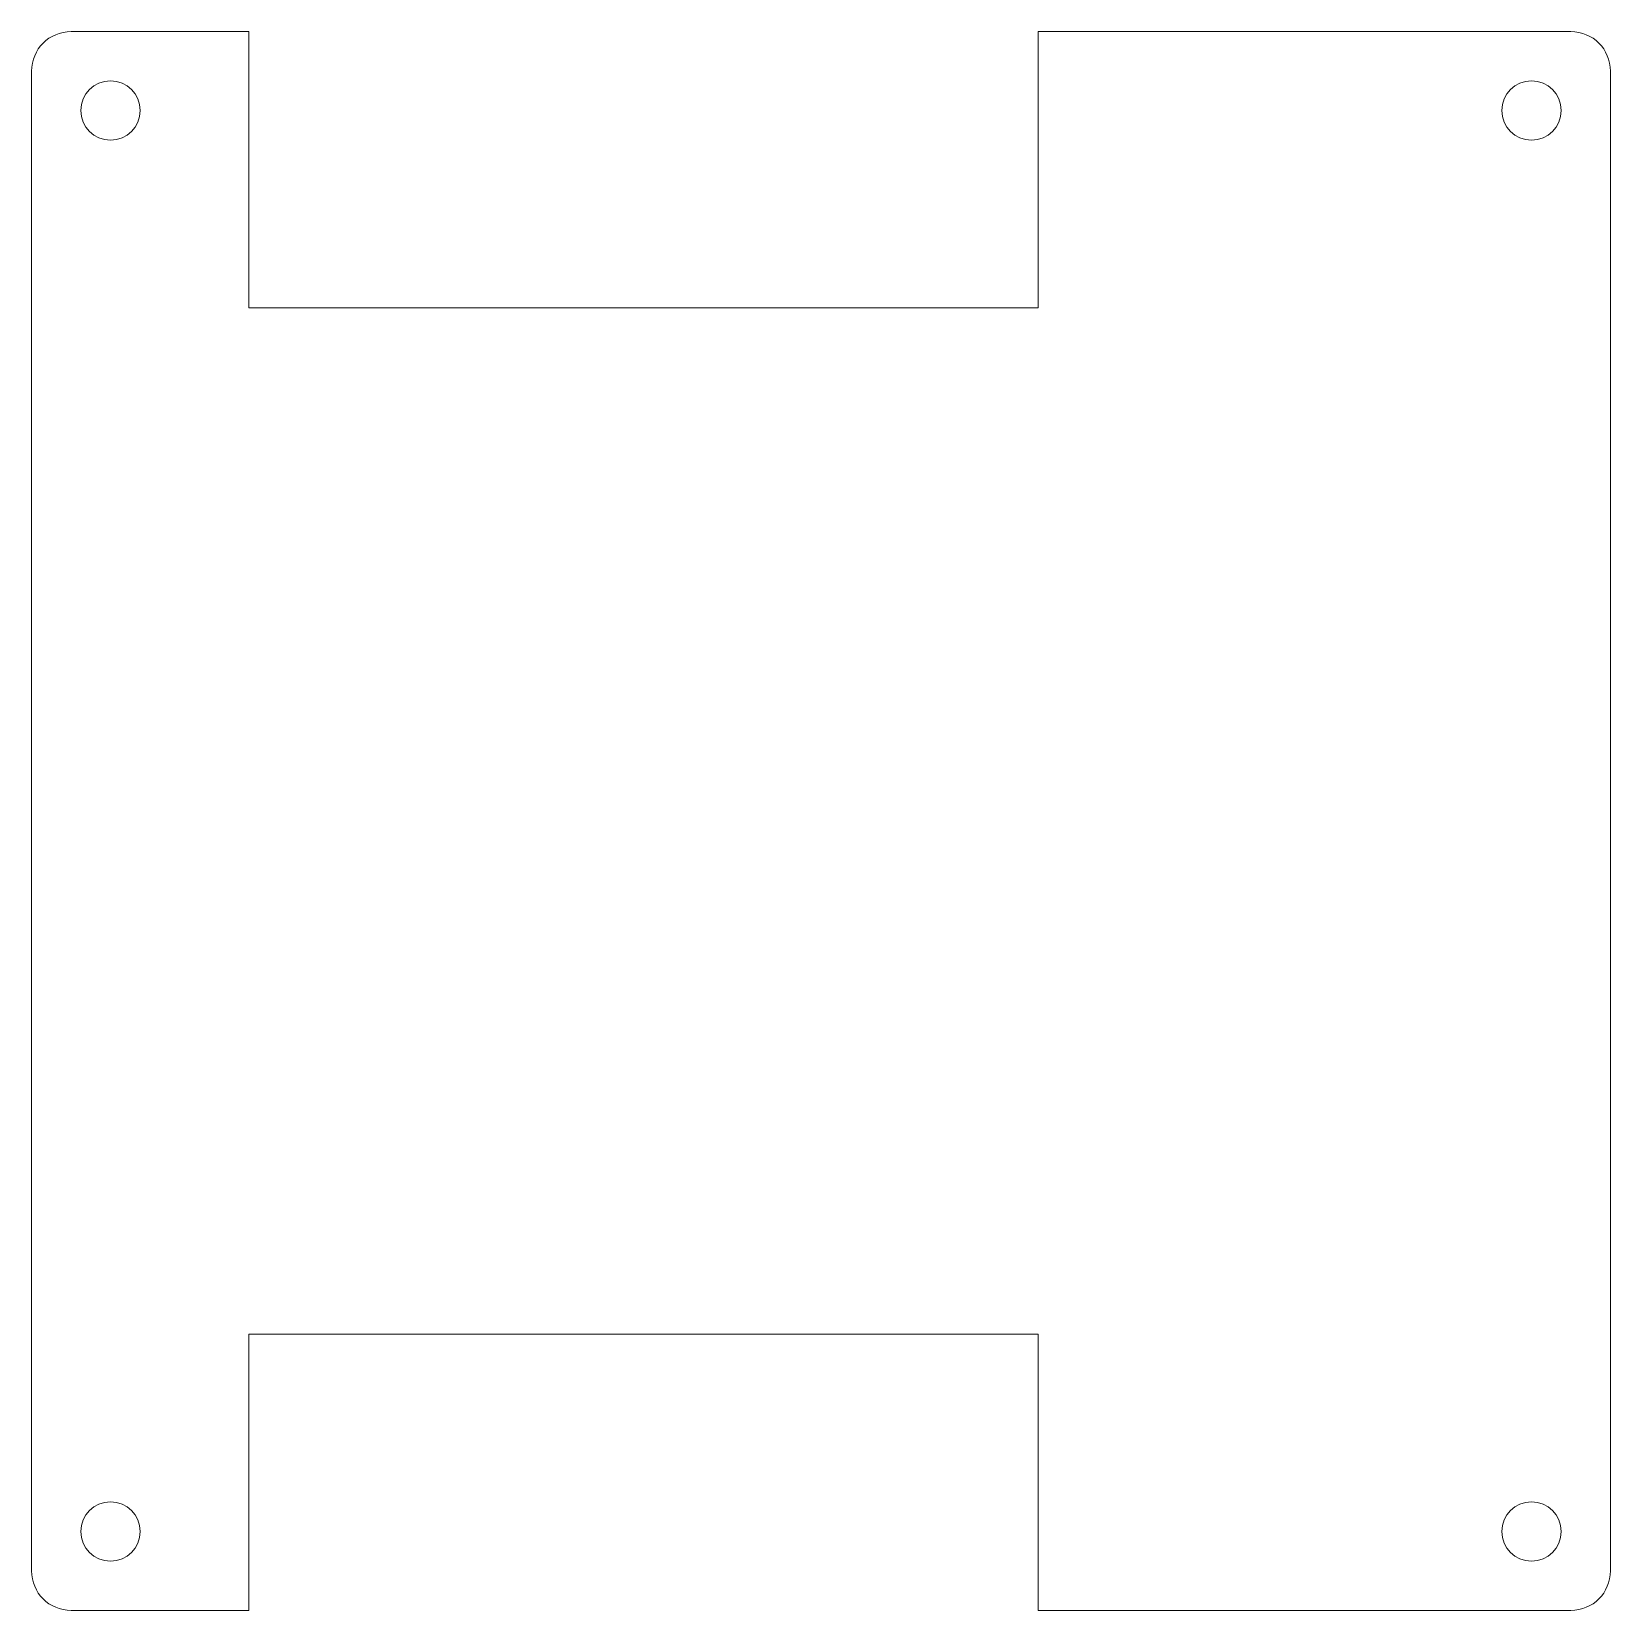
# Model space of a CAD drawing. Header units: millimetres. Extents: x -40 to 40, y -40 to 40.
import ezdxf

# ---------------------------------------------------------------- set-up
doc = ezdxf.new("R2010")
doc.units = ezdxf.units.MM

msp = doc.modelspace()

# ---------------------------------------------------------------- linework, layer by layer
at = {"color": 7, "linetype": 'Continuous', "lineweight": 15}
for p, q in [((-29, 40), (-38, 40)), ((-29, 26), (-29, 40)), ((38, 40), (11, 40)), ((11, 40), (11, 26)), ((-40, 38), (-40, -38)), ((40, -38), (40, 38)), ((11, 26), (-29, 26)), ((-29, -40), (-29, -26)), ((-29, -26), (11, -26)), ((11, -26), (11, -40)), ((-38, -40), (-29, -40)), ((11, -40), (38, -40))]:
    msp.add_line(p, q, dxfattribs=at)
for centre in [(-36, 36), (36, 36), (-36, -36), (36, -36)]:
    msp.add_circle(centre, 1.5, dxfattribs=at)
for centre, start, end in [((-38, 38), 90, 180), ((38, 38), 0, 90), ((-38, -38), 180, 270), ((38, -38), 270, 0)]:
    msp.add_arc(centre, 2, start, end, dxfattribs=at)

doc.saveas('drawing.dxf')
